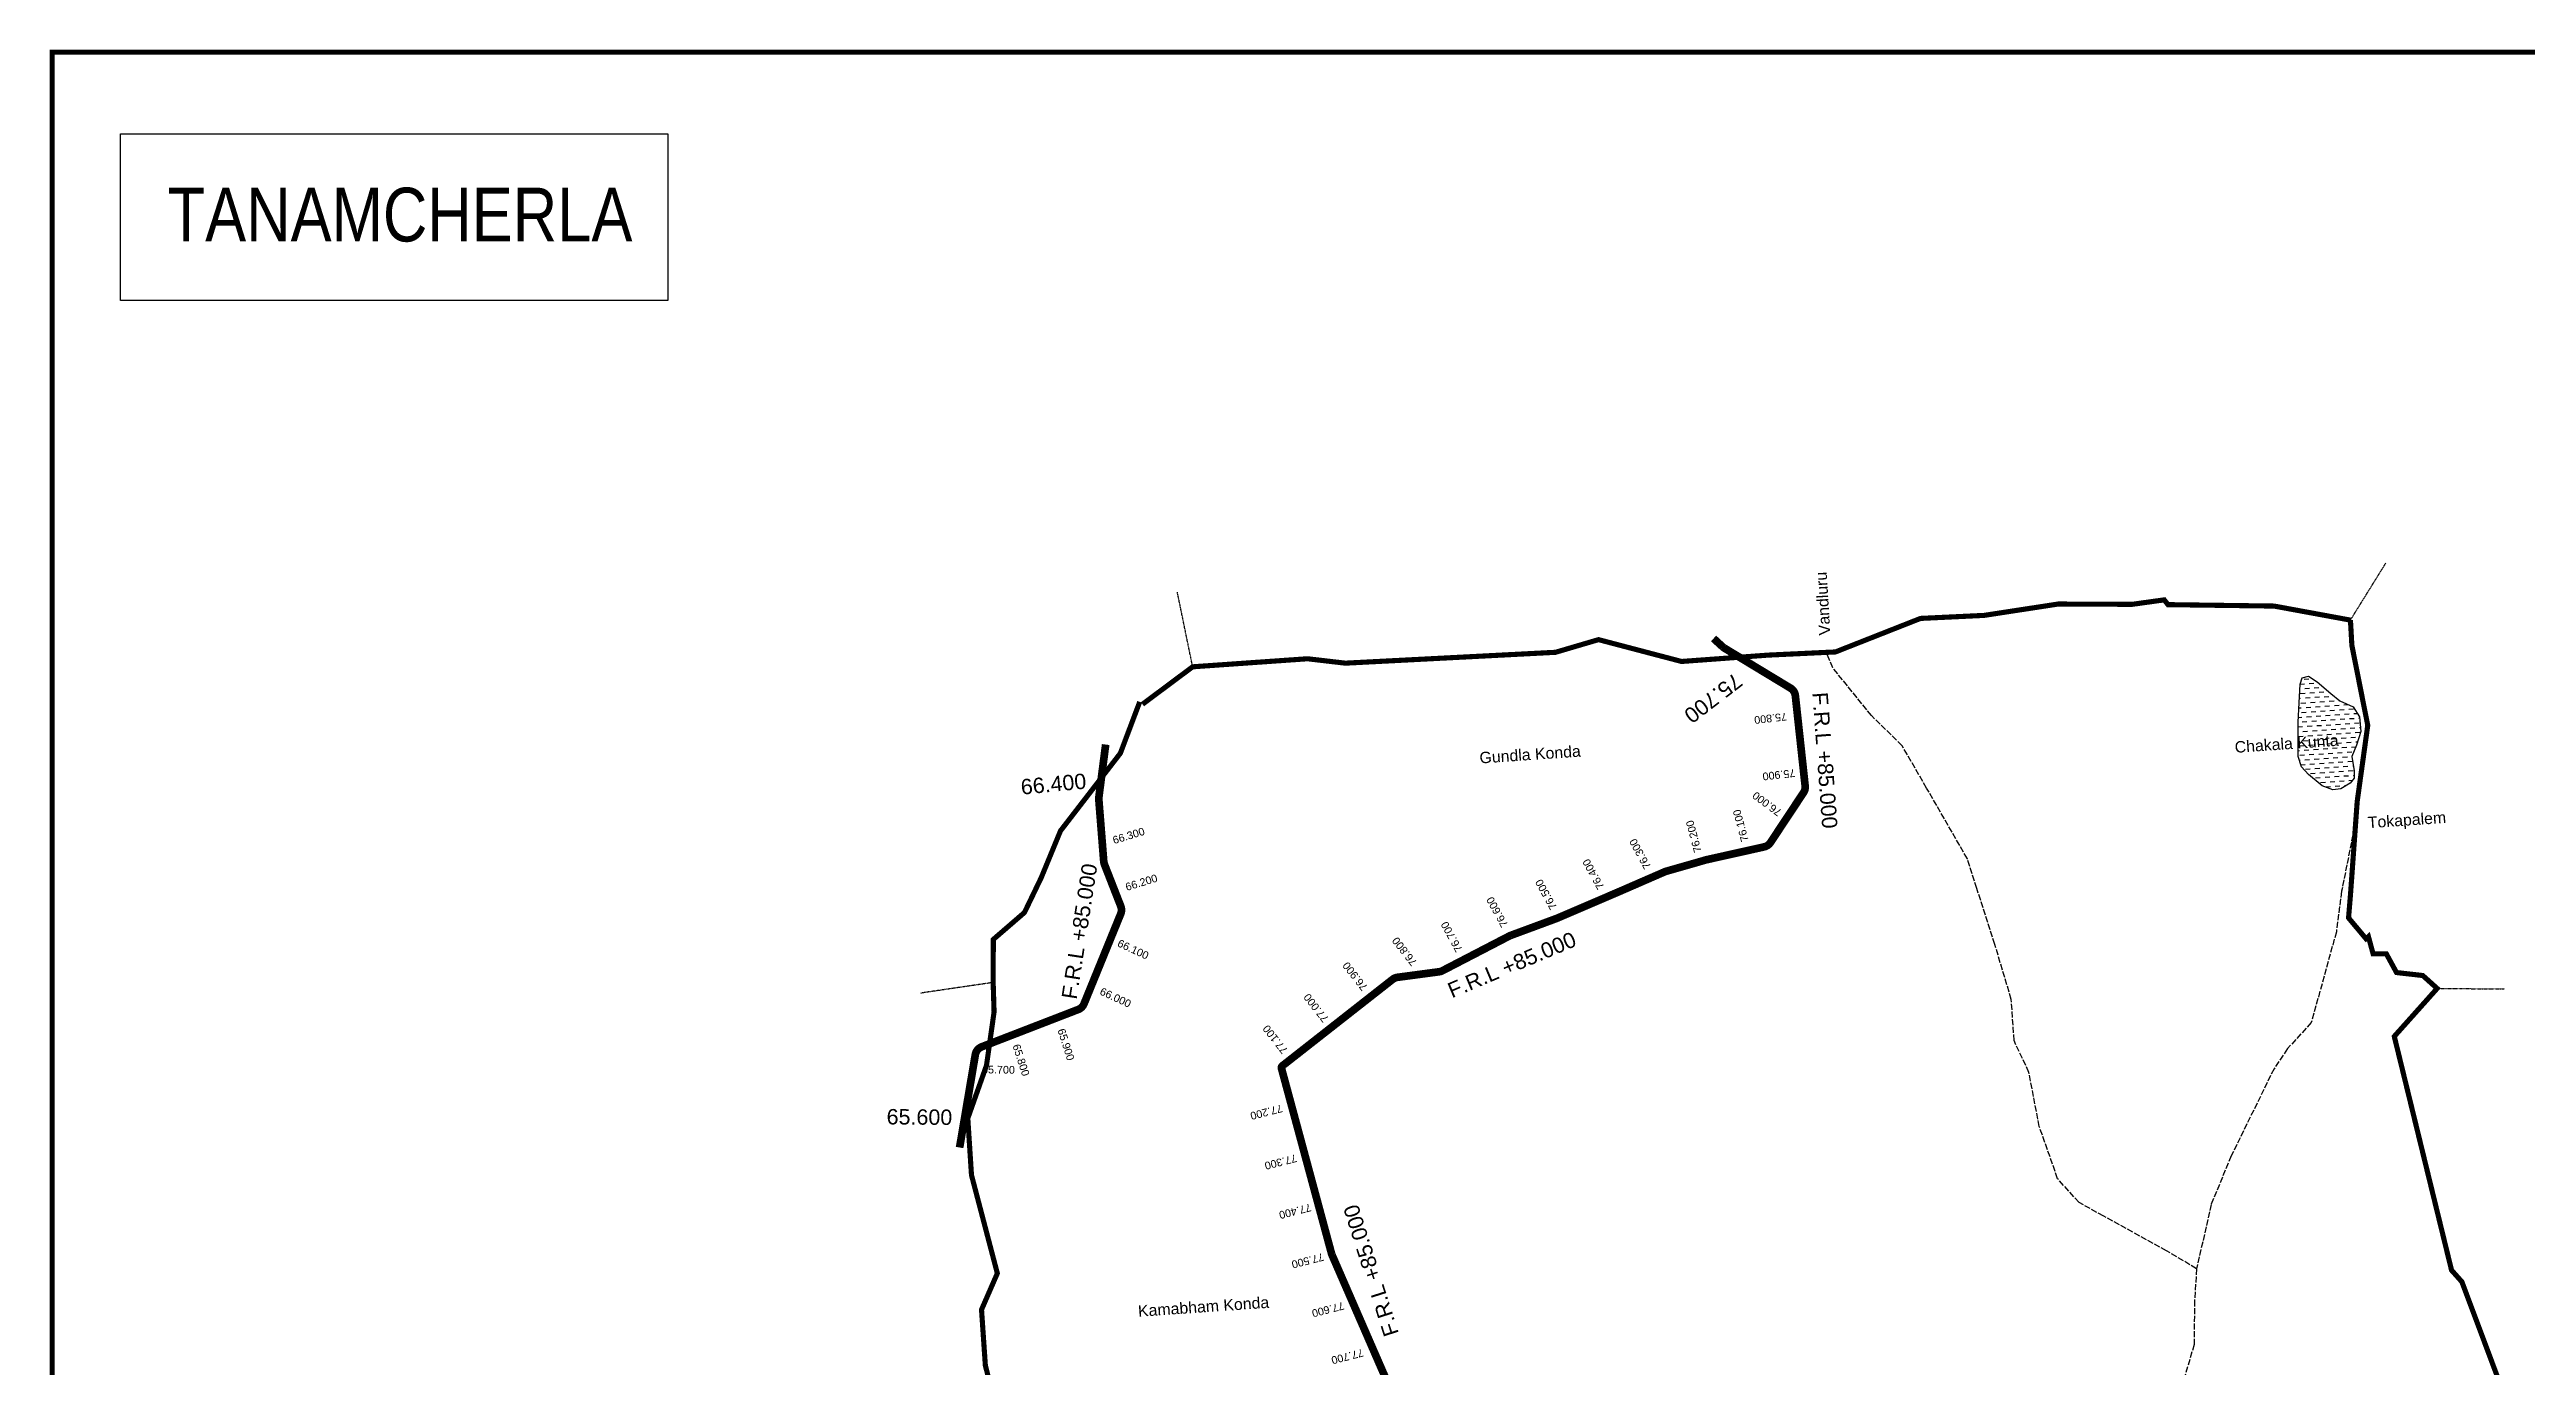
# Model space of a CAD drawing. Header units: inches. Extents: x 344327 to 351585, y 1579030 to 1584160.
# Drawn here: x 344327 to 349162, y 1581590 to 1584160 of the extents above; entities that cross this region are included whole.
import ezdxf

# ---------------------------------------------------------------- set-up
doc = ezdxf.new("R2010")
doc.units = ezdxf.units.IN
doc.header["$MEASUREMENT"] = 0
for name, pattern in [('ACAD_ISO02W100', [15, 12, -3]), ('ACAD_ISO03W100', [30, 12, -18]), ('BORDER', [1.75, 0.5, -0.25, 0.5, -0.25, 0, -0.25])]:
    doc.linetypes.add(name, pattern=pattern)
for name, color, linetype in [('BLOCK', 7, 'Continuous'), ('C LINE COO', 6, 'Continuous'), ('CARTTRACK', 30, 'ACAD_ISO02W100'), ('FRAME 025', 7, 'Continuous'), ('TEXT', 7, 'Continuous'), ('TITLEBLOCK', 7, 'Continuous'), ('WATER_BODY', 4, 'Continuous')]:
    doc.layers.add(name, color=color, linetype=linetype)
doc.layers.add('VILL_BOUNDARY', color=6, linetype='BORDER', lineweight=30)
doc.styles.add('ARIALN', font='ARIALN.TTF')
doc.styles.get("Standard").update_dxf_attribs({"font": 'arial.ttf'})

msp = doc.modelspace()

# ---------------------------------------------------------------- hatches: boundary and pattern name
at = {"layer": 'WATER_BODY'}
h = msp.add_hatch(dxfattribs=at)
h.set_pattern_fill('DASH', color=256, scale=73.909701, angle=3.9376, style=0)
h.set_pattern_definition([(3.93757, (345997.82, 1578067.1125), (8.582487, 9.851321), [9.238713, -9.238713])])
h.paths.add_polyline_path([(348824.2, 1582877.2), (348798.4, 1582889.1), (348780.4, 1582903.4), (348753.6, 1582926.5), (348737.2, 1582937.2), (348724.3, 1582934.3), (348720.6, 1582922), (348718.6, 1582885.1), (348716.7, 1582847.5), (348716.7, 1582780.3), (348723.2, 1582760.6), (348736.6, 1582745.4), (348763.7, 1582723.2), (348784.3, 1582715.3), (348799.8, 1582717.3), (348818.5, 1582728.8), (348826.2, 1582738.1), (348825.9, 1582752.3), (348821.4, 1582780.3), (348830.4, 1582802.4), (348839.3, 1582829.3), (348836.5, 1582857.8)])
h.paths.add_polyline_path([(348588.5, 1582777.5), (348804.1, 1582792.4), (348801.7, 1582827.1), (348586.1, 1582812.3)], flags=9)

# ---------------------------------------------------------------- linework, layer by layer
at = {"layer": 'BLOCK', "color": 1, "const_width": 15}
for points in [[(346944.2, 1581546.8), (346830.6, 1581807.7, -0.036679), (346829.6, 1581810.4), (346731.9, 1582171.8, -0.30119), (346733.6, 1582177), (346948.7, 1582345.6, -0.133847), (346958.4, 1582349.7), (347039.5, 1582360.5, 0.086666), (347046.1, 1582362.6), (347176.9, 1582430.4, -0.031099), (347179.2, 1582431.4), (347269.5, 1582464.8, 0.012724), (347270.5, 1582465.2), (347389, 1582516, 0.001309), (347389, 1582516), (347479.8, 1582555.5, -0.032556), (347482.3, 1582556.4), (347560.4, 1582578.8, -0.015103), (347561.6, 1582579.1), (347674.1, 1582604.2, 0.193707), (347686.5, 1582612.7), (347751, 1582710, 0.175335), (347754.2, 1582723.2), (347735.1, 1582899.2, 0.233834), (347725.5, 1582914.1), (347596.7, 1582992, -0.049424), (347593.5, 1582994.3), (347575.4, 1583010.9)], [(346388.6, 1582803.9), (346375.3, 1582701.1, 0.0522), (346375.2, 1582696.9), (346384.8, 1582575.9, 0.07358), (346386.1, 1582570.2), (346418.1, 1582488.4, -0.1925), (346418, 1582473.6), (346346.3, 1582298, -0.206434), (346335, 1582286.9), (346146.6, 1582214.1, 0.264454), (346134.1, 1582198.8), (346103.4, 1582017.6)]]:
    msp.add_lwpolyline(points, format="xyb", dxfattribs=at)
at = {"layer": 'BLOCK', "color": 2}
for p in [(347612.4, 1582982.5), (347698, 1582930.8), (347740.4, 1582850), (346376.9, 1582713.3), (347751.2, 1582750.6), (347718.6, 1582661.2), (346381.8, 1582613.7), (347550.9, 1582576.1), (347648.3, 1582598.5), (346406.6, 1582517.8), (347456, 1582545.1), (347364.2, 1582505.4), (346397.8, 1582424.3), (347178.5, 1582431.2), (347272.3, 1582466), (347089.7, 1582385.2), (346360, 1582331.7), (346996, 1582354.7), (346908.2, 1582313.9), (346197.6, 1582233.8), (346290.9, 1582269.9), (346829.5, 1582252.2), (346750.8, 1582190.5), (346130, 1582174.5), (346750.7, 1582102), (346113.3, 1582075.9), (346776.9, 1582005.5), (346803, 1581908.9), (346829.1, 1581812.4), (346868.5, 1581720.6), (346908.5, 1581628.9)]:
    msp.add_point(p, dxfattribs=at)
at = {"layer": 'C LINE COO', "color": 0}
msp.add_lwpolyline([(344464.9, 1583995.9), (345533.9, 1583995.9), (345533.9, 1583670.3), (344464.9, 1583670.3)], close=True, dxfattribs=at)
at = {"layer": 'CARTTRACK'}
for points in [[(348518.4, 1581781.1), (348459.9, 1581815.9), (348337.1, 1581883.8), (348289, 1581910.3), (348247.2, 1581956.8), (348211.4, 1582058.4), (348191.2, 1582163.9), (348162.2, 1582226.1), (348156.7, 1582306.4), (348124.6, 1582414), (348089.3, 1582523.1), (348070.9, 1582580.8), (347991.4, 1582718.8), (347943.4, 1582801.7), (347883.8, 1582860.3), (347808.3, 1582953.6), (347795.5, 1582983.8)], [(348829.4, 1582657.3), (348801.5, 1582517.5), (348791.3, 1582438.5), (348742.4, 1582261.6), (348696, 1582210.5), (348669.6, 1582171.3), (348585.9, 1582001.1), (348547, 1581906.5), (348518.4, 1581781.1), (348514.4, 1581719.3), (348513.6, 1581633), (348485.2, 1581536.5), (348451.1, 1581425.1), (348443.1, 1581379.2), (348463.9, 1581325.6), (348485.1, 1581309.2), (348558.5, 1581259.9), (348600, 1581179.1), (348645, 1581153.1), (348667.7, 1581093.7), (348753.1, 1581045.7)]]:
    msp.add_lwpolyline(points, dxfattribs=at)
at = {"layer": 'FRAME 025', "lineweight": -3, "const_width": 9.84}
msp.add_lwpolyline([(344331.6, 1579035.4), (351580.1, 1579035.4), (351580.1, 1584155.1), (344331.6, 1584155.1), (344331.6, 1579035.4)], dxfattribs=at)
at = {"layer": 'VILL_BOUNDARY'}
for points in [[(348818.8, 1583046.7), (348888, 1583158.1)], [(346558.4, 1582955.6), (346528.5, 1583101.4)], [(346169, 1582339.6), (346026.6, 1582318.8)], [(348988.1, 1582328), (349119.8, 1582327.1)]]:
    msp.add_lwpolyline(points, dxfattribs=at)
at = {"layer": 'VILL_BOUNDARY', "color": 6, "linetype": 'ACAD_ISO03W100', "lineweight": -2, "ltscale": 3, "const_width": 10}
for points in [[(346460.5, 1582882.6), (346460.5, 1582882.6), (346558.4, 1582955.6), (346782.6, 1582971.3), (346856.5, 1582962.7), (347266.8, 1582983.9), (347350.8, 1583008.6), (347512.9, 1582966), (347681.8, 1582978.4), (347813.4, 1582984.6), (347979.4, 1583050), (348103.4, 1583055.9), (348248.2, 1583078.1), (348392.5, 1583077.5), (348455.2, 1583086.2), (348462.6, 1583076.9), (348669.9, 1583074.1), (348818.8, 1583046.7), (348818.8, 1583046.7), (348818.8, 1583046.7)], [(348818.8, 1583046.7), (348818.8, 1583046.7), (348821.6, 1582997.4), (348852.6, 1582841.3), (348832, 1582692.9), (348818.7, 1582508.5), (348815.1, 1582465.7), (348849.2, 1582425), (348853.9, 1582429.2), (348863, 1582395.7), (348889, 1582395.3), (348908.8, 1582359), (348960, 1582353.2), (348988.1, 1582328), (348904.4, 1582234.4), (349016.2, 1581778.2), (349036.4, 1581755.5), (349106.9, 1581567.3)], [(346179.3, 1581492.2), (346153.7, 1581592.3), (346146.2, 1581701.2), (346177.1, 1581772.1), (346126.6, 1581963.9), (346119.4, 1582074.6), (346155.9, 1582177.7), (346170.7, 1582282), (346168.8, 1582344.2), (346169.3, 1582423.7), (346230, 1582476.1), (346262.7, 1582544), (346300.4, 1582635.5), (346417.3, 1582787), (346455.1, 1582887.2)]]:
    msp.add_lwpolyline(points, dxfattribs=at)
at = {"layer": 'WATER_BODY'}
msp.add_lwpolyline([(348799.8, 1582717.3), (348784.3, 1582715.3), (348763.7, 1582723.2), (348736.6, 1582745.4), (348723.2, 1582760.6), (348716.7, 1582780.3), (348716.7, 1582847.5), (348718.6, 1582885.1), (348720.6, 1582922), (348724.3, 1582934.3), (348737.2, 1582937.2), (348753.6, 1582926.5), (348780.4, 1582903.4), (348798.4, 1582889.1), (348824.2, 1582877.2), (348836.5, 1582857.8), (348839.3, 1582829.3), (348830.4, 1582802.4), (348821.4, 1582780.3), (348825.9, 1582752.3), (348826.2, 1582738.1), (348818.5, 1582728.8), (348799.8, 1582717.3)], dxfattribs=at)

# ---------------------------------------------------------------- texts
at = {"layer": 'BLOCK', "color": 1}
for s, rotation, p in [('75.700', 217.5189, (347616.5, 1582945.2)), ('F.R.L +85.000', 274.1984, (347768.2, 1582905)), ('66.400', 5.4157, (346224.3, 1582706)), ('F.R.L +85.000', 81.1995, (346331.8, 1582305.4)), ('F.R.L +85.000', 22.8489, (347064.5, 1582308.6)), ('65.600', 359.4386, (345960.8, 1582062.8)), ('F.R.L +85.000', 107.6322, (346961.4, 1581654.9))]:
    msp.add_text(s, height=30, rotation=rotation, dxfattribs=at).set_placement(p)
at = {"layer": 'BLOCK', "color": 0}
for s, rotation, p in [('75.800', 186.5671, (347717.7, 1582866.2)), ('76.000', 143.3535, (347709.8, 1582674.9)), ('75.900', 186.5671, (347734, 1582756)), ('76.100', 105.2154, (347644.1, 1582616.7)), ('66.300', 17.1033, (346405, 1582609.5)), ('76.300', 118.6636, (347453.9, 1582565.8)), ('76.200', 105.2154, (347552.3, 1582595.6)), ('76.400', 118.6636, (347362.6, 1582526.3)), ('66.200', 17.1033, (346429.9, 1582518.2)), ('76.500', 118.6636, (347270.3, 1582486.6)), ('76.600', 118.6636, (347174.8, 1582452.4)), ('66.100', 335.1858, (346410, 1582410.9)), ('76.800', 128.0019, (346997.7, 1582379.4)), ('76.700', 118.6636, (347086, 1582404.1)), ('76.900', 128.0019, (346901.1, 1582330.9)), ('66.000', 335.1858, (346375.6, 1582316.9)), ('77.000', 128.0019, (346825, 1582269.2)), ('65.900', 287.7973, (346294.3, 1582246.8)), ('77.100', 128.0019, (346745.2, 1582207.8)), ('65.700', 359.4386, (346147.2, 1582162.3)), ('65.800', 287.7973, (346206.5, 1582216.5)), ('77.200', 194.4821, (346731.7, 1582101.8)), ('77.300', 194.4821, (346759.7, 1582004.5)), ('77.400', 194.4821, (346787.8, 1581908.4)), ('77.500', 194.4821, (346812.4, 1581811.9)), ('77.600', 194.4821, (346851.9, 1581716.6)), ('77.700', 194.4821, (346889.9, 1581625))]:
    msp.add_text(s, height=15, rotation=rotation, dxfattribs=at).set_placement(p)
at = {"layer": 'TEXT'}
for s, height, rotation, p in [('Vandluru', 22.17, 93.4299, (347803.6, 1583017.8)), ('Chakala Kunta', 22.173, 3.9376, (348593.6, 1582787.7)), ('Gundla Konda', 22.173, 3.9376, (347119.2, 1582766.9)), ('Tokapalem', 22.17, 3.9376, (348853.4, 1582640.6)), ('Kamabham Konda', 22.173, 3.9376, (346452.5, 1581687.3))]:
    msp.add_text(s, height=height, rotation=rotation, dxfattribs=at).set_placement(p)
at = {"layer": 'TITLEBLOCK', "color": 0, "extrusion": (0.000201441, 0.004807, 0.999988), "style": 'ARIALN'}
msp.add_text('TANAMCHERLA', height=104.9, rotation=359.9999, dxfattribs=at).set_placement((344557, 1583766.9, 7682.4))

doc.saveas('drawing.dxf')
